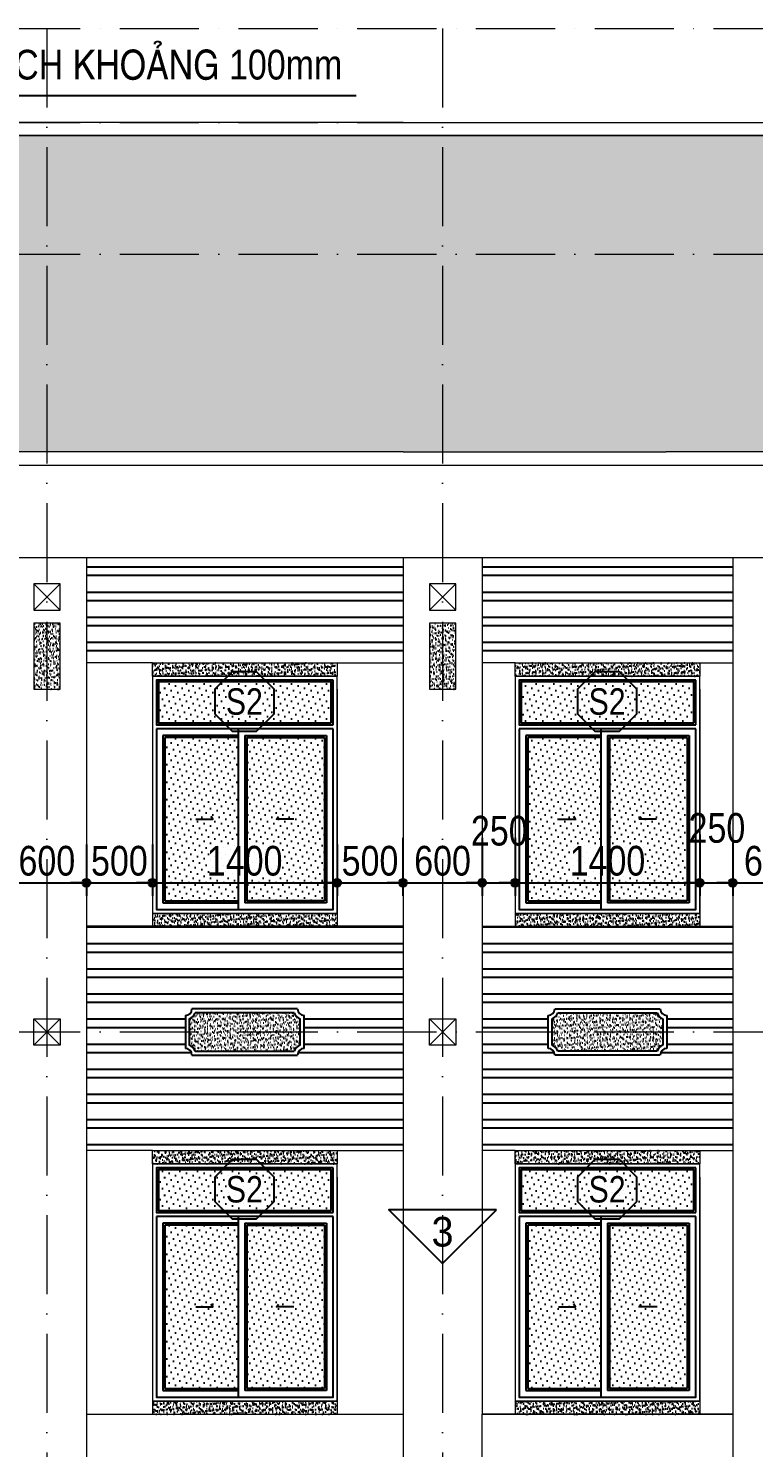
# Model space of a CAD drawing. Extents: x -1107188 to -523840, y 39692 to 514392.
# Drawn here: x -1090016 to -1084518, y 413449 to 424214 of the extents above; entities that cross this region are included whole.
import ezdxf
from ezdxf.enums import TextEntityAlignment as Align

# ---------------------------------------------------------------- set-up
doc = ezdxf.new("R2010")
doc.units = 0
doc.linetypes.add('ACAD_ISO10W100', pattern=[18, 12, -3, 0, -3])
doc.layers.get('DEFPOINTS').update_dxf_attribs({"linetype": 'CONTINUOUS'})
for name, color, linetype in [('DIM', 1, 'CONTINUOUS'), ('DOOR', 20, 'CONTINUOUS'), ('HACTH', 8, 'CONTINUOUS'), ('HATCH', 8, 'CONTINUOUS'), ('HATCHNGOI', 22, 'CONTINUOUS'), ('KINH 1', 142, 'CONTINUOUS'), ('netthay', 2, 'CONTINUOUS'), ('TAGS', 60, 'CONTINUOUS'), ('TEXT', 7, 'CONTINUOUS')]:
    doc.layers.add(name, color=color, linetype=linetype)
doc.layers.add('NET-THAY', color=2, linetype='CONTINUOUS', lineweight=13)
doc.layers.add('TRUC', color=24, linetype='CONTINUOUS', lineweight=0)
doc.styles.add('1', font='', dxfattribs={"height": 250})
doc.styles.add('AVO', font='')
doc.styles.add('HEL-CONDENSE', font='')
doc.styles.add('VNI-HELVE-CONDENSEN', font='')
doc.styles.get('1').set_extended_font_data('VNI-Helve-Condense')
doc.styles.get('AVO').set_extended_font_data('VNI-Avo')
doc.styles.get('HEL-CONDENSE').set_extended_font_data('VNI-Helve-Condense')
doc.styles.get('VNI-HELVE-CONDENSEN').set_extended_font_data('VNI-Helve-Condense')
doc.dimstyles.new('D100', dxfattribs={"dimtxt": 225, "dimasz": 1.2, "dimexe": 100, "dimexo": 0, "dimgap": 50, "dimtad": 1, "dimdec": 0, "dimzin": 13, "dimdsep": 46, "dimtxsty": 'HEL-CONDENSE', "dimblk": 'D50', "dimcen": 0, "dimclrd": 1, "dimclre": 1, "dimclrt": 7, "dimadec": 0, "dimazin": 0, "dimtfac": 1, "dimtdec": 0, "dimtmove": 0, "dimatfit": 3, "dimldrblk": 'D50', "dimfxl": 1, "dimtolj": 1, "dimtzin": 13, "dimarcsym": 0})
pattern_1 = [(180, (-1259883.07, -48754.8), (-1e-14, -190.5), []), (180, (-1259946.57, -48691.3), (-1e-14, -190.5), [])]
pattern_2 = [(37.5, (-2396478.653, 162683.128), (-1.2000235, 36.7059928), [0, -28.956, 0, -32.385, 0, -30.95625]), (7.5, (-2396478.653, 162683.13), (33.7142462, 53.7618825), [0, -15.621, 0, -26.0985, 0, -10.00125]), (327.5, (-2396502.085, 162683.128), (59.3244278, 0.10778885), [0, -9.525, 0, -34.29, 0, -44.7675]), (317.5, (-2396502.085, 162683.13), (57.266734, 16.7196992), [0, -4.7625, 0, -22.479, 0, -25.7175])]

# ---------------------------------------------------------------- blocks, each defined once
blk = doc.blocks.new('KH-CUADI')
at = {"layer": 'TAGS'}
blk.add_lwpolyline([(-124, 300), (-300, 124), (-300, -124), (-124, -300), (124, -300), (300, -124), (300, 124), (124, 300)], close=True, dxfattribs=at)
at = {"layer": 'TAGS', "style": 'VNI-HELVE-CONDENSEN'}
blk.add_attdef('D', text='', height=300, dxfattribs=at).set_placement((0, 0), align=Align.MIDDLE)
blk = doc.blocks.new('A$C5F62150E')
at = {"layer": 'KINH 1'}
h = blk.add_hatch(dxfattribs=at)
h.set_pattern_fill('DOTS', color=256, scale=750, angle=45, style=0)
h.set_pattern_definition([(45, (0, 0), (-16.5728, 49.71845), [0, -46.875])])
h.paths.add_polyline_path([(2529, 1072), (1219, 1072), (1219, 762), (2529, 762)])
h.paths.add_polyline_path([(1824, 652), (1269, 652), (1269, -588), (1824, -588)])
h.paths.add_polyline_path([(2479, 652), (1889, 652), (1889, -588), (2479, -588)])
at = {"layer": 'DOOR'}
for p, q in [((2544, 747), (2544, 1087)), ((2544, 717), (1204, 717)), ((1824, 667), (1254, 667)), ((1254, 667), (1254, -603)), ((1824, 717), (1824, -653)), ((1874, 667), (1874, -603)), ((1874, 667), (2494, 667)), ((2494, 667), (2494, -603)), ((1254, -603), (1824, -603)), ((2494, -603), (1874, -603))]:
    blk.add_line(p, q, dxfattribs=at)
at = {"layer": 'DOOR', "color": 8}
for p, q in [((1824, 652), (1269, 652)), ((1269, 652), (1269, -588)), ((1889, 652), (1889, -588)), ((1889, 652), (2479, 652)), ((2479, 652), (2479, -588)), ((1269, -588), (1824, -588)), ((2479, -588), (1889, -588))]:
    blk.add_line(p, q, dxfattribs=at)
at = {"layer": 'DOOR'}
for points in [[(2544, 1087), (1204, 1087), (1204, 747), (2544, 747)], [(1204, 717), (1204, -653), (2544, -653), (2544, 717)], [(1502, 32), (1632, 32), (1619, 53)], [(2246, 32), (2116, 32), (2129, 53)]]:
    blk.add_lwpolyline(points, dxfattribs=at)
at = {"layer": 'DOOR', "color": 8}
blk.add_lwpolyline([(2529, 762), (2529, 1072), (1219, 1072), (1219, 762), (2529, 762)], close=True, dxfattribs=at)
at = {"layer": 'NET-THAY'}
for p, q in [((1174, 1117), (2574, 1117)), ((2574, -683), (2574, 1117)), ((1174, -683), (2574, -683))]:
    blk.add_line(p, q, dxfattribs=at)
blk.add_lwpolyline([(1174, 1117), (1174, -683)], dxfattribs=at)
at = {"layer": 'TAGS', "linetype": 'Continuous'}
ref = blk.add_blockref('KH-CUADI', (1871, 924), dxfattribs=dict(at, xscale=0.75, yscale=0.75, zscale=0.75, rotation=180))
ref.add_attrib('D', 'S2', dxfattribs={"color": 7, "height": 200, "style": 'VNI-HELVE-CONDENSEN'}).set_placement((1871, 924), align=Align.MIDDLE)
blk = doc.blocks.new('D50')
at = {"layer": 'DIM'}
blk.add_hatch(color=256, dxfattribs=at).paths.add_polyline_path([(25, 0, 1), (-25, 0, 1)])
blk.add_line((25, 0), (100, 0), dxfattribs=at)
blk.add_circle((0, 0), 25, dxfattribs=at)
blk = doc.blocks.new('*D791')
at = {"layer": 'DEFPOINTS', "color": 0, "linetype": 'Continuous', "transparency": 16777216}
for p in [(-1090176, 418024), (-1089576, 418024), (-1089576, 417734)]:
    blk.add_point(p, dxfattribs=at)
at = {"layer": 'DIM', "color": 1, "linetype": 'Continuous', "lineweight": -2, "transparency": 16777216}
for p, q in [((-1090176, 418024), (-1090176, 417634)), ((-1089576, 418024), (-1089576, 417634)), ((-1090175, 417734), (-1089577, 417734))]:
    blk.add_line(p, q, dxfattribs=at)
at = {"layer": 'DIM', "color": 1, "linetype": 'Continuous', "lineweight": -2, "transparency": 16777216, "xscale": 1.199999999999999, "yscale": 1.199999999999999, "zscale": 1.199999999999999, "rotation": 180}
blk.add_blockref('D50', (-1090176, 417734), dxfattribs=at)
at = {"layer": 'DIM', "color": 1, "linetype": 'Continuous', "lineweight": -2, "transparency": 16777216, "xscale": 1.199999999999999, "yscale": 1.199999999999999, "zscale": 1.199999999999999}
blk.add_blockref('D50', (-1089576, 417734), dxfattribs=at)
at = {"layer": 'DIM', "color": 7, "linetype": 'Continuous', "transparency": 16777216, "insert": (-1089876, 417899), "char_height": 225, "attachment_point": 5, "style": 'HEL-CONDENSE'}
blk.add_mtext('\\A1;600', dxfattribs=at)
blk = doc.blocks.new('*D837')
at = {"layer": 'DEFPOINTS', "color": 0, "linetype": 'Continuous', "transparency": 16777216}
for p in [(-1089576, 418024), (-1089076, 418024), (-1089076, 417734)]:
    blk.add_point(p, dxfattribs=at)
at = {"layer": 'DIM', "color": 1, "linetype": 'Continuous', "lineweight": -2, "transparency": 16777216}
for p, q in [((-1089576, 418024), (-1089576, 417634)), ((-1089076, 418024), (-1089076, 417634)), ((-1089575, 417734), (-1089077, 417734))]:
    blk.add_line(p, q, dxfattribs=at)
at = {"layer": 'DIM', "color": 1, "linetype": 'Continuous', "lineweight": -2, "transparency": 16777216, "xscale": 1.199999999999999, "yscale": 1.199999999999999, "zscale": 1.199999999999999, "rotation": 180}
blk.add_blockref('D50', (-1089576, 417734), dxfattribs=at)
at = {"layer": 'DIM', "color": 1, "linetype": 'Continuous', "lineweight": -2, "transparency": 16777216, "xscale": 1.199999999999999, "yscale": 1.199999999999999, "zscale": 1.199999999999999}
blk.add_blockref('D50', (-1089076, 417734), dxfattribs=at)
at = {"layer": 'DIM', "color": 7, "linetype": 'Continuous', "transparency": 16777216, "insert": (-1089326, 417899), "char_height": 225, "attachment_point": 5, "style": 'HEL-CONDENSE'}
blk.add_mtext('\\A1;500', dxfattribs=at)
blk = doc.blocks.new('*D838')
at = {"layer": 'DEFPOINTS', "color": 0, "linetype": 'Continuous', "transparency": 16777216}
for p in [(-1089076, 418024), (-1087676, 418024), (-1087676, 417734)]:
    blk.add_point(p, dxfattribs=at)
at = {"layer": 'DIM', "color": 1, "linetype": 'Continuous', "lineweight": -2, "transparency": 16777216}
for p, q in [((-1089076, 418024), (-1089076, 417634)), ((-1087676, 418024), (-1087676, 417634)), ((-1089075, 417734), (-1087677, 417734))]:
    blk.add_line(p, q, dxfattribs=at)
at = {"layer": 'DIM', "color": 1, "linetype": 'Continuous', "lineweight": -2, "transparency": 16777216, "xscale": 1.199999999999999, "yscale": 1.199999999999999, "zscale": 1.199999999999999, "rotation": 180}
blk.add_blockref('D50', (-1089076, 417734), dxfattribs=at)
at = {"layer": 'DIM', "color": 1, "linetype": 'Continuous', "lineweight": -2, "transparency": 16777216, "xscale": 1.199999999999999, "yscale": 1.199999999999999, "zscale": 1.199999999999999}
blk.add_blockref('D50', (-1087676, 417734), dxfattribs=at)
at = {"layer": 'DIM', "color": 7, "linetype": 'Continuous', "transparency": 16777216, "insert": (-1088376, 417899), "char_height": 225, "attachment_point": 5, "style": 'HEL-CONDENSE'}
blk.add_mtext('\\A1;1400', dxfattribs=at)
blk = doc.blocks.new('*D839')
at = {"layer": 'DEFPOINTS', "color": 0, "linetype": 'Continuous', "transparency": 16777216}
for p in [(-1087676, 418024), (-1087176, 418074), (-1087176, 417734)]:
    blk.add_point(p, dxfattribs=at)
at = {"layer": 'DIM', "color": 1, "linetype": 'Continuous', "lineweight": -2, "transparency": 16777216}
for p, q in [((-1087676, 418024), (-1087676, 417634)), ((-1087176, 418074), (-1087176, 417634)), ((-1087675, 417734), (-1087177, 417734))]:
    blk.add_line(p, q, dxfattribs=at)
at = {"layer": 'DIM', "color": 1, "linetype": 'Continuous', "lineweight": -2, "transparency": 16777216, "xscale": 1.199999999999999, "yscale": 1.199999999999999, "zscale": 1.199999999999999, "rotation": 180}
blk.add_blockref('D50', (-1087676, 417734), dxfattribs=at)
at = {"layer": 'DIM', "color": 1, "linetype": 'Continuous', "lineweight": -2, "transparency": 16777216, "xscale": 1.199999999999999, "yscale": 1.199999999999999, "zscale": 1.199999999999999}
blk.add_blockref('D50', (-1087176, 417734), dxfattribs=at)
at = {"layer": 'DIM', "color": 7, "linetype": 'Continuous', "transparency": 16777216, "insert": (-1087426, 417899), "char_height": 225, "attachment_point": 5, "style": 'HEL-CONDENSE'}
blk.add_mtext('\\A1;500', dxfattribs=at)
blk = doc.blocks.new('*D840')
at = {"layer": 'DEFPOINTS', "color": 0, "linetype": 'Continuous', "transparency": 16777216}
for p in [(-1087176, 418074), (-1086576, 418074), (-1086576, 417734)]:
    blk.add_point(p, dxfattribs=at)
at = {"layer": 'DIM', "color": 1, "linetype": 'Continuous', "lineweight": -2, "transparency": 16777216}
for p, q in [((-1087176, 418074), (-1087176, 417634)), ((-1086576, 418074), (-1086576, 417634)), ((-1087175, 417734), (-1086577, 417734))]:
    blk.add_line(p, q, dxfattribs=at)
at = {"layer": 'DIM', "color": 1, "linetype": 'Continuous', "lineweight": -2, "transparency": 16777216, "xscale": 1.199999999999999, "yscale": 1.199999999999999, "zscale": 1.199999999999999, "rotation": 180}
blk.add_blockref('D50', (-1087176, 417734), dxfattribs=at)
at = {"layer": 'DIM', "color": 1, "linetype": 'Continuous', "lineweight": -2, "transparency": 16777216, "xscale": 1.199999999999999, "yscale": 1.199999999999999, "zscale": 1.199999999999999}
blk.add_blockref('D50', (-1086576, 417734), dxfattribs=at)
at = {"layer": 'DIM', "color": 7, "linetype": 'Continuous', "transparency": 16777216, "insert": (-1086876, 417899), "char_height": 225, "attachment_point": 5, "style": 'HEL-CONDENSE'}
blk.add_mtext('\\A1;600', dxfattribs=at)
blk = doc.blocks.new('*D841')
at = {"layer": 'DEFPOINTS', "color": 0, "linetype": 'Continuous', "transparency": 16777216}
for p in [(-1086576, 418074), (-1086326, 418074), (-1086326, 417734)]:
    blk.add_point(p, dxfattribs=at)
at = {"layer": 'DIM', "color": 1, "linetype": 'Continuous', "lineweight": -2, "transparency": 16777216}
for p, q in [((-1086576, 418074), (-1086576, 417634)), ((-1086326, 418074), (-1086326, 417634)), ((-1086575, 417734), (-1086327, 417734))]:
    blk.add_line(p, q, dxfattribs=at)
at = {"layer": 'DIM', "color": 1, "linetype": 'Continuous', "lineweight": -2, "transparency": 16777216, "xscale": 1.199999999999999, "yscale": 1.199999999999999, "zscale": 1.199999999999999, "rotation": 180}
blk.add_blockref('D50', (-1086576, 417734), dxfattribs=at)
at = {"layer": 'DIM', "color": 1, "linetype": 'Continuous', "lineweight": -2, "transparency": 16777216, "xscale": 1.199999999999999, "yscale": 1.199999999999999, "zscale": 1.199999999999999}
blk.add_blockref('D50', (-1086326, 417734), dxfattribs=at)
at = {"layer": 'DIM', "color": 7, "linetype": 'Continuous', "transparency": 16777216, "insert": (-1086446, 418127), "char_height": 225, "attachment_point": 5, "style": 'HEL-CONDENSE'}
blk.add_mtext('\\A1;250', dxfattribs=at)
blk = doc.blocks.new('*D842')
at = {"layer": 'DEFPOINTS', "color": 0, "linetype": 'Continuous', "transparency": 16777216}
for p in [(-1086326, 418074), (-1084926, 418099), (-1084926, 417734)]:
    blk.add_point(p, dxfattribs=at)
at = {"layer": 'DIM', "color": 1, "linetype": 'Continuous', "lineweight": -2, "transparency": 16777216}
for p, q in [((-1086326, 418074), (-1086326, 417634)), ((-1084926, 418099), (-1084926, 417634)), ((-1086325, 417734), (-1084927, 417734))]:
    blk.add_line(p, q, dxfattribs=at)
at = {"layer": 'DIM', "color": 1, "linetype": 'Continuous', "lineweight": -2, "transparency": 16777216, "xscale": 1.199999999999999, "yscale": 1.199999999999999, "zscale": 1.199999999999999, "rotation": 180}
blk.add_blockref('D50', (-1086326, 417734), dxfattribs=at)
at = {"layer": 'DIM', "color": 1, "linetype": 'Continuous', "lineweight": -2, "transparency": 16777216, "xscale": 1.199999999999999, "yscale": 1.199999999999999, "zscale": 1.199999999999999}
blk.add_blockref('D50', (-1084926, 417734), dxfattribs=at)
at = {"layer": 'DIM', "color": 7, "linetype": 'Continuous', "transparency": 16777216, "insert": (-1085626, 417899), "char_height": 225, "attachment_point": 5, "style": 'HEL-CONDENSE'}
blk.add_mtext('\\A1;1400', dxfattribs=at)
blk = doc.blocks.new('*D843')
at = {"layer": 'DEFPOINTS', "color": 0, "linetype": 'Continuous', "transparency": 16777216}
for p in [(-1084926, 418099), (-1084676, 418038), (-1084676, 417734)]:
    blk.add_point(p, dxfattribs=at)
at = {"layer": 'DIM', "color": 1, "linetype": 'Continuous', "lineweight": -2, "transparency": 16777216}
for p, q in [((-1084926, 418099), (-1084926, 417634)), ((-1084676, 418038), (-1084676, 417634)), ((-1084925, 417734), (-1084677, 417734))]:
    blk.add_line(p, q, dxfattribs=at)
at = {"layer": 'DIM', "color": 1, "linetype": 'Continuous', "lineweight": -2, "transparency": 16777216, "xscale": 1.199999999999999, "yscale": 1.199999999999999, "zscale": 1.199999999999999, "rotation": 180}
blk.add_blockref('D50', (-1084926, 417734), dxfattribs=at)
at = {"layer": 'DIM', "color": 1, "linetype": 'Continuous', "lineweight": -2, "transparency": 16777216, "xscale": 1.199999999999999, "yscale": 1.199999999999999, "zscale": 1.199999999999999}
blk.add_blockref('D50', (-1084676, 417734), dxfattribs=at)
at = {"layer": 'DIM', "color": 7, "linetype": 'Continuous', "transparency": 16777216, "insert": (-1084796, 418148), "char_height": 225, "attachment_point": 5, "style": 'HEL-CONDENSE'}
blk.add_mtext('\\A1;250', dxfattribs=at)
blk = doc.blocks.new('*D844')
at = {"layer": 'DEFPOINTS', "color": 0, "linetype": 'Continuous', "transparency": 16777216}
for p in [(-1084676, 418038), (-1084076, 418013), (-1084076, 417734)]:
    blk.add_point(p, dxfattribs=at)
at = {"layer": 'DIM', "color": 1, "linetype": 'Continuous', "lineweight": -2, "transparency": 16777216}
for p, q in [((-1084676, 418038), (-1084676, 417634)), ((-1084076, 418013), (-1084076, 417634)), ((-1084675, 417734), (-1084077, 417734))]:
    blk.add_line(p, q, dxfattribs=at)
at = {"layer": 'DIM', "color": 1, "linetype": 'Continuous', "lineweight": -2, "transparency": 16777216, "xscale": 1.199999999999999, "yscale": 1.199999999999999, "zscale": 1.199999999999999, "rotation": 180}
blk.add_blockref('D50', (-1084676, 417734), dxfattribs=at)
at = {"layer": 'DIM', "color": 1, "linetype": 'Continuous', "lineweight": -2, "transparency": 16777216, "xscale": 1.199999999999999, "yscale": 1.199999999999999, "zscale": 1.199999999999999}
blk.add_blockref('D50', (-1084076, 417734), dxfattribs=at)
at = {"layer": 'DIM', "color": 7, "linetype": 'Continuous', "transparency": 16777216, "insert": (-1084376, 417899), "char_height": 225, "attachment_point": 5, "style": 'HEL-CONDENSE'}
blk.add_mtext('\\A1;600', dxfattribs=at)
blk = doc.blocks.new('TUONG-NAM')
at = {"layer": 'TAGS'}
blk.add_lwpolyline([(-453, -453), (453, -453), (0, 0)], close=True, dxfattribs=at)
at = {"layer": 'TAGS', "linetype": 'Continuous', "style": 'AVO'}
blk.add_attdef('KH-TUONG', text='', height=250, dxfattribs=at).set_placement((0, -269), align=Align.MIDDLE_CENTER)
blk = doc.blocks.new('*D886')
at = {"layer": 'DEFPOINTS', "color": 0, "linetype": 'Continuous', "transparency": 16777216}
for p in [(-1093727, 423402), (-1097135, 421232), (-1099826, 421002), (-1098648, 421002), (-1087176, 421002)]:
    blk.add_point(p, dxfattribs=at)
at = {"layer": 'DIM', "color": 1, "linetype": 'Continuous', "lineweight": -2, "transparency": 16777216}
blk.add_arc((-1098648, 421002), 1530, 0.0449, 25.9551, dxfattribs=at)
at = {"layer": 'DIM', "color": 1, "linetype": 'Continuous', "lineweight": -2, "transparency": 16777216, "xscale": 1.199999999999999, "yscale": 1.199999999999999, "zscale": 1.199999999999999}
for p, rotation in [((-1097273, 421672), 115.9775297945423), ((-1097118, 421002), 270.0224702054559)]:
    blk.add_blockref('D50', p, dxfattribs=dict(at, rotation=rotation))
at = {"layer": 'DIM', "color": 7, "linetype": 'Continuous', "transparency": 16777216, "insert": (-1096996, 421383), "char_height": 225, "attachment_point": 5, "rotation": 283, "style": 'HEL-CONDENSE'}
blk.add_mtext('\\A1;26°', dxfattribs=at)

msp = doc.modelspace()

# ---------------------------------------------------------------- hatches: boundary and pattern name
at = {"layer": 'HACTH'}
h = msp.add_hatch(dxfattribs=at)
h.set_pattern_fill('ANSI32', color=256, scale=20, angle=135, style=0)
h.set_pattern_definition(pattern_1)
h.paths.add_polyline_path([(-1086575.774, 419401.638), (-1084675.774, 419401.638), (-1084675.774, 420201.638), (-1086575.774, 420201.638)])
h.paths.add_polyline_path([(-1089575.774, 419401.638), (-1087175.774, 419401.638), (-1087175.774, 420201.638), (-1089575.774, 420201.638)])
h = msp.add_hatch(dxfattribs=at)
h.set_pattern_fill('ANSI32', color=256, scale=20, angle=135, style=0)
h.set_pattern_definition(pattern_1)
h.paths.add_polyline_path([(-1096125.774, 417401.638), (-1098475.774, 417401.638), (-1098475.774, 416601.638), (-1097725.774, 416601.638), (-1097725.774, 416726.638, 0.414213562), (-1097675.774, 416776.638), (-1096875.774, 416776.638, 0.414213562), (-1096825.774, 416726.638), (-1096825.774, 416601.638), (-1096125.774, 416601.638)])
h.paths.add_polyline_path([(-1093175.774, 417389.757), (-1095525.774, 417389.757), (-1095525.774, 416601.638), (-1094825.774, 416601.638), (-1094825.774, 416726.638, 0.414213562), (-1094775.774, 416776.638), (-1093975.774, 416776.638, 0.414213562), (-1093925.774, 416726.638), (-1093925.774, 416601.638), (-1093175.774, 416601.638)])
h.paths.add_polyline_path([(-1090175.774, 417389.757), (-1092575.774, 417389.757), (-1092575.774, 416601.638), (-1091825.774, 416601.638), (-1091825.774, 416726.638, 0.414213562), (-1091775.774, 416776.638), (-1090975.774, 416776.638, 0.414213562), (-1090925.774, 416726.638), (-1090925.774, 416601.638), (-1090175.774, 416601.638)])
h.paths.add_polyline_path([(-1087175.774, 417401.638), (-1089575.774, 417401.638), (-1089575.774, 416601.638), (-1088825.774, 416601.638), (-1088825.774, 416726.638, 0.414213562), (-1088775.774, 416776.638), (-1087975.774, 416776.638, 0.414213562), (-1087925.774, 416726.638), (-1087925.774, 416601.638), (-1087175.774, 416601.638), (-1087175.774, 417001.638)])
h.paths.add_polyline_path([(-1084675.774, 417401.638), (-1086575.774, 417401.638), (-1086575.774, 417001.638), (-1086575.774, 416601.638), (-1086075.774, 416601.638), (-1086075.774, 416726.638, 0.414213562), (-1086025.774, 416776.638), (-1085225.774, 416776.638, 0.414213562), (-1085175.774, 416726.638), (-1085175.774, 416601.638), (-1084675.774, 416601.638), (-1084675.774, 417001.638)])
h.paths.add_polyline_path([(-1078175.774, 417401.638), (-1080075.774, 417401.638), (-1080075.774, 416601.638), (-1079575.774, 416601.638), (-1079575.774, 416726.638, 0.414213562), (-1079525.774, 416776.638), (-1078725.774, 416776.638, 0.414213562), (-1078675.774, 416726.638), (-1078675.774, 416601.638), (-1078175.774, 416601.638)])
h.paths.add_polyline_path([(-1075175.774, 417401.638), (-1077575.774, 417401.638), (-1077575.774, 416601.638), (-1076825.774, 416601.638), (-1076825.774, 416726.638, 0.414213562), (-1076775.774, 416776.638), (-1075975.774, 416776.638, 0.414213562), (-1075925.774, 416726.638), (-1075925.774, 416601.638), (-1075175.774, 416601.638)])
h.paths.add_polyline_path([(-1072175.774, 417389.757), (-1074575.774, 417389.757), (-1074575.774, 416601.638), (-1073825.774, 416601.638), (-1073825.774, 416726.638, 0.414213562), (-1073775.774, 416776.638), (-1072975.774, 416776.638, 0.414213562), (-1072925.774, 416726.638), (-1072925.774, 416601.638), (-1072175.774, 416601.638)])
edge = h.paths.add_edge_path()
edge.add_line((-1074575.774, 415701.638), (-1072175.774, 415701.638))
edge.add_line((-1072175.774, 415701.638), (-1072175.774, 416601.638))
edge.add_line((-1072175.774, 416601.638), (-1072925.774, 416601.638))
edge.add_line((-1072925.774, 416601.638), (-1072925.774, 416476.638))
edge.add_arc((-1072925.774, 416426.638), 50, 90, 180)
edge.add_line((-1072975.774, 416426.638), (-1073775.774, 416426.638))
edge.add_arc((-1073825.774, 416426.638), 50, 0, 90)
edge.add_line((-1073825.774, 416476.638), (-1073825.774, 416601.638))
edge.add_line((-1073825.774, 416601.638), (-1074575.774, 416601.638))
edge.add_line((-1074575.774, 416601.638), (-1074575.774, 415701.638))
edge = h.paths.add_edge_path()
edge.add_line((-1077575.774, 415701.638), (-1075175.774, 415701.638))
edge.add_line((-1075175.774, 415701.638), (-1075175.774, 416601.638))
edge.add_line((-1075175.774, 416601.638), (-1075925.774, 416601.638))
edge.add_line((-1075925.774, 416601.638), (-1075925.774, 416476.638))
edge.add_arc((-1075925.774, 416426.638), 50, 90, 180)
edge.add_line((-1075975.774, 416426.638), (-1076775.774, 416426.638))
edge.add_arc((-1076825.774, 416426.638), 50, 0, 90)
edge.add_line((-1076825.774, 416476.638), (-1076825.774, 416601.638))
edge.add_line((-1076825.774, 416601.638), (-1077575.774, 416601.638))
edge.add_line((-1077575.774, 416601.638), (-1077575.774, 415701.638))
edge = h.paths.add_edge_path()
edge.add_line((-1080075.774, 415701.638), (-1078175.774, 415701.638))
edge.add_line((-1078175.774, 415701.638), (-1078175.774, 416601.638))
edge.add_line((-1078175.774, 416601.638), (-1078675.774, 416601.638))
edge.add_line((-1078675.774, 416601.638), (-1078675.774, 416476.638))
edge.add_arc((-1078675.774, 416426.638), 50, 90, 180)
edge.add_line((-1078725.774, 416426.638), (-1079525.774, 416426.638))
edge.add_arc((-1079575.774, 416426.638), 50, 0, 90)
edge.add_line((-1079575.774, 416476.638), (-1079575.774, 416601.638))
edge.add_line((-1079575.774, 416601.638), (-1080075.774, 416601.638))
edge.add_line((-1080075.774, 416601.638), (-1080075.774, 415701.638))
edge = h.paths.add_edge_path()
edge.add_line((-1086575.774, 415701.638), (-1084675.774, 415701.638))
edge.add_line((-1084675.774, 415701.638), (-1084675.774, 416601.638))
edge.add_line((-1084675.774, 416601.638), (-1085175.774, 416601.638))
edge.add_line((-1085175.774, 416601.638), (-1085175.774, 416476.638))
edge.add_arc((-1085175.774, 416426.638), 50, 90, 180)
edge.add_line((-1085225.774, 416426.638), (-1086025.774, 416426.638))
edge.add_arc((-1086075.774, 416426.638), 50, 0, 90)
edge.add_line((-1086075.774, 416476.638), (-1086075.774, 416601.638))
edge.add_line((-1086075.774, 416601.638), (-1086575.774, 416601.638))
edge.add_line((-1086575.774, 416601.638), (-1086575.774, 415701.638))
edge = h.paths.add_edge_path()
edge.add_line((-1089575.774, 415701.638), (-1087175.774, 415701.638))
edge.add_line((-1087175.774, 415701.638), (-1087175.774, 416601.638))
edge.add_line((-1087175.774, 416601.638), (-1087925.774, 416601.638))
edge.add_line((-1087925.774, 416601.638), (-1087925.774, 416476.638))
edge.add_arc((-1087925.774, 416426.638), 50, 90, 180)
edge.add_line((-1087975.774, 416426.638), (-1088775.774, 416426.638))
edge.add_arc((-1088825.774, 416426.638), 50, 0, 90)
edge.add_line((-1088825.774, 416476.638), (-1088825.774, 416601.638))
edge.add_line((-1088825.774, 416601.638), (-1089575.774, 416601.638))
edge.add_line((-1089575.774, 416601.638), (-1089575.774, 415701.638))
edge = h.paths.add_edge_path()
edge.add_line((-1092575.774, 415701.638), (-1090175.774, 415701.638))
edge.add_line((-1090175.774, 415701.638), (-1090175.774, 416601.638))
edge.add_line((-1090175.774, 416601.638), (-1090925.774, 416601.638))
edge.add_line((-1090925.774, 416601.638), (-1090925.774, 416476.638))
edge.add_arc((-1090925.774, 416426.638), 50, 90, 180)
edge.add_line((-1090975.774, 416426.638), (-1091775.774, 416426.638))
edge.add_arc((-1091825.774, 416426.638), 50, 0, 90)
edge.add_line((-1091825.774, 416476.638), (-1091825.774, 416601.638))
edge.add_line((-1091825.774, 416601.638), (-1092575.774, 416601.638))
edge.add_line((-1092575.774, 416601.638), (-1092575.774, 415701.638))
edge = h.paths.add_edge_path()
edge.add_line((-1095525.774, 415701.638), (-1093175.774, 415701.638))
edge.add_line((-1093175.774, 415701.638), (-1093175.774, 416601.638))
edge.add_line((-1093175.774, 416601.638), (-1093925.774, 416601.638))
edge.add_line((-1093925.774, 416601.638), (-1093925.774, 416476.638))
edge.add_arc((-1093925.774, 416426.638), 50, 90, 180)
edge.add_line((-1093975.774, 416426.638), (-1094775.774, 416426.638))
edge.add_arc((-1094825.774, 416426.638), 50, 0, 90)
edge.add_line((-1094825.774, 416476.638), (-1094825.774, 416601.638))
edge.add_line((-1094825.774, 416601.638), (-1095525.774, 416601.638))
edge.add_line((-1095525.774, 416601.638), (-1095525.774, 415701.638))
edge = h.paths.add_edge_path()
edge.add_line((-1098475.774, 415701.638), (-1096125.774, 415701.638))
edge.add_line((-1096125.774, 415701.638), (-1096125.774, 416601.638))
edge.add_line((-1096125.774, 416601.638), (-1096825.774, 416601.638))
edge.add_line((-1096825.774, 416601.638), (-1096825.774, 416476.638))
edge.add_arc((-1096825.774, 416426.638), 50, 90, 180)
edge.add_line((-1096875.774, 416426.638), (-1097675.774, 416426.638))
edge.add_arc((-1097725.774, 416426.638), 50, 0, 90)
edge.add_line((-1097725.774, 416476.638), (-1097725.774, 416601.638))
edge.add_line((-1097725.774, 416601.638), (-1098475.774, 416601.638))
edge.add_line((-1098475.774, 416601.638), (-1098475.774, 415701.638))
at = {"layer": 'HATCH'}
h = msp.add_hatch(dxfattribs=at)
h.set_pattern_fill('AR-SAND', color=256, scale=0.75, style=0)
h.set_pattern_definition(pattern_2)
h.paths.add_polyline_path([(-1089975.774, 419201.638), (-1089775.774, 419201.638), (-1089775.774, 419701.638), (-1089975.774, 419701.638)])
h = msp.add_hatch(dxfattribs=at)
h.set_pattern_fill('AR-SAND', color=256, scale=0.75, style=0)
h.set_pattern_definition(pattern_2)
h.paths.add_polyline_path([(-1086975.774, 419201.638), (-1086775.774, 419201.638), (-1086775.774, 419701.638), (-1086975.774, 419701.638)])
h = msp.add_hatch(dxfattribs=at)
h.set_pattern_fill('AR-SAND', color=256, scale=0.75, style=0)
h.set_pattern_definition(pattern_2)
h.paths.add_polyline_path([(-1089075.774, 419401.638), (-1087675.774, 419401.638), (-1087675.774, 419301.638), (-1089075.774, 419301.638)])
h = msp.add_hatch(dxfattribs=at)
h.set_pattern_fill('AR-SAND', color=256, scale=0.75, style=0)
h.set_pattern_definition(pattern_2)
h.paths.add_polyline_path([(-1086325.774, 419401.638), (-1084925.774, 419401.638), (-1084925.774, 419301.638), (-1086325.774, 419301.638)])
h = msp.add_hatch(dxfattribs=at)
h.set_pattern_fill('AR-SAND', color=256, scale=0.75, style=0)
h.set_pattern_definition(pattern_2)
h.paths.add_polyline_path([(-1087675.774, 417501.638), (-1089075.774, 417501.638), (-1089075.774, 417401.638), (-1087675.774, 417401.638)])
h = msp.add_hatch(dxfattribs=at)
h.set_pattern_fill('AR-SAND', color=256, scale=0.75, style=0)
h.set_pattern_definition(pattern_2)
h.paths.add_polyline_path([(-1084925.774, 417501.638), (-1086325.774, 417501.638), (-1086325.774, 417401.638), (-1084925.774, 417401.638)])
h = msp.add_hatch(dxfattribs=at)
h.set_pattern_fill('AR-SAND', color=256, scale=0.75, style=0)
h.set_pattern_definition(pattern_2)
h.paths.add_polyline_path([(-1088751.612, 416746.638, -0.203231357), (-1088795.774, 416702.476), (-1088795.774, 416500.8, -0.203231357), (-1088751.612, 416456.638), (-1087999.936, 416456.638, -0.203231357), (-1087955.774, 416500.8), (-1087955.774, 416702.476, -0.203231357), (-1087999.936, 416746.638)])
h = msp.add_hatch(dxfattribs=at)
h.set_pattern_fill('AR-SAND', color=256, scale=0.75, style=0)
h.set_pattern_definition(pattern_2)
h.paths.add_polyline_path([(-1086001.612, 416746.638, -0.203231357), (-1086045.774, 416702.476), (-1086045.774, 416500.8, -0.203231357), (-1086001.612, 416456.638), (-1085249.936, 416456.638, -0.203231357), (-1085205.774, 416500.8), (-1085205.774, 416702.476, -0.203231357), (-1085249.936, 416746.638)])
h = msp.add_hatch(dxfattribs=at)
h.set_pattern_fill('AR-SAND', color=256, scale=0.75, style=0)
h.set_pattern_definition(pattern_2)
h.paths.add_polyline_path([(-1089075.774, 415701.638), (-1087675.774, 415701.638), (-1087675.774, 415601.638), (-1089075.774, 415601.638)])
h = msp.add_hatch(dxfattribs=at)
h.set_pattern_fill('AR-SAND', color=256, scale=0.75, style=0)
h.set_pattern_definition(pattern_2)
h.paths.add_polyline_path([(-1086325.774, 415701.638), (-1084925.774, 415701.638), (-1084925.774, 415601.638), (-1086325.774, 415601.638)])
h = msp.add_hatch(dxfattribs=at)
h.set_pattern_fill('AR-SAND', color=256, scale=0.75, style=0)
h.set_pattern_definition(pattern_2)
h.paths.add_polyline_path([(-1087675.774, 413801.638), (-1089075.774, 413801.638), (-1089075.774, 413701.638), (-1087675.774, 413701.638)])
h = msp.add_hatch(dxfattribs=at)
h.set_pattern_fill('AR-SAND', color=256, scale=0.75, style=0)
h.set_pattern_definition(pattern_2)
h.paths.add_polyline_path([(-1084925.774, 413801.638), (-1086325.774, 413801.638), (-1086325.774, 413701.638), (-1084925.774, 413701.638)])
at = {"layer": 'HATCHNGOI'}
h = msp.add_hatch(dxfattribs=at)
h.set_pattern_fill('AR-RSHKE', color=14, scale=15, angle=180, style=0)
h.set_pattern_definition([(180, (-2142157.97, 731043.15), (-382.5, -180), [90, -75, 105, -45, 135, -60]), (180, (-2142247.97, 731035.65), (-382.5, -180), [75, -285, 60, -90]), (180, (-2142427.97, 731054.4), (-382.5, -180), [45, -465]), (270, (-2142157.97, 731043.15), (127.5, -180), [172.5, -547.5]), (270, (-2142247.97, 731043.15), (127.5, -180), [168.75, -551.25]), (270, (-2142322.97, 731043.15), (127.5, -180), [157.5, -562.5]), (270, (-2142427.97, 731054.4), (127.5, -180), [172.5, -547.5]), (270, (-2142472.97, 731054.4), (127.5, -180), [172.5, -547.5]), (270, (-2142607.97, 731043.15), (127.5, -180), [165, -555])])
h.paths.add_polyline_path([(-1066103.891, 421001.638), (-1071024.62, 423401.638), (-1093726.927, 423401.638), (-1098647.657, 421001.638)])

# ---------------------------------------------------------------- linework, layer by layer
at = {"layer": 'HACTH'}
for points in [[(-1087175.774, 417401.638), (-1089575.774, 417401.638)], [(-1087275.774, 417401.638), (-1089475.774, 417401.638)]]:
    msp.add_lwpolyline(points, dxfattribs=at)
at = {"layer": 'NET-THAY'}
for p, q in [((-1087175.774, 421001.638), (-1099825.774, 421001.638)), ((-1087175.774, 421001.638), (-1085181.057, 421001.638)), ((-1077575.774, 421001.638), (-1085181.057, 421001.638)), ((-1099775.774, 420201.638), (-1087175.774, 420201.638)), ((-1087175.774, 420201.638), (-1079570.49, 420201.638)), ((-1089075.774, 419401.638), (-1089575.774, 419401.638)), ((-1087675.774, 419401.638), (-1087175.774, 419401.638)), ((-1086325.774, 419401.638), (-1086575.774, 419401.638)), ((-1084925.774, 419401.638), (-1084675.774, 419401.638)), ((-1087175.774, 417401.638), (-1089575.774, 417401.638)), ((-1084675.774, 417401.638), (-1086575.774, 417401.638)), ((-1087175.774, 417001.638), (-1087175.774, 416601.638)), ((-1089075.774, 415701.638), (-1089575.774, 415701.638)), ((-1087675.774, 415701.638), (-1087175.774, 415701.638)), ((-1086325.774, 415701.638), (-1086575.774, 415701.638)), ((-1084925.774, 415701.638), (-1084675.774, 415701.638)), ((-1086575.774, 412651.638), (-1086575.774, 413701.638))]:
    msp.add_line(p, q, dxfattribs=at)
for points in [[(-1098653.039, 421001.638), (-1093876.454, 423401.638), (-1071024.62, 423401.638), (-1066103.891, 421001.638)], [(-1066103.891, 421001.638), (-1071024.62, 423401.638), (-1093726.927, 423401.638), (-1098647.657, 421001.638)], [(-1087175.774, 423501.638), (-1093750.014, 423501.638)], [(-1087175.774, 423501.638), (-1071001.533, 423501.638), (-1065875.774, 421001.638)], [(-1099775.774, 420901.638), (-1064975.774, 420901.638)], [(-1089575.774, 420201.638), (-1089575.774, 410901.638)], [(-1087175.774, 420201.638), (-1087175.774, 410901.638)], [(-1086575.774, 420201.638), (-1086575.774, 417001.638)], [(-1084675.774, 420201.638), (-1084675.774, 417001.638)], [(-1089775.774, 420001.638), (-1089975.774, 420001.638), (-1089975.774, 419801.638), (-1089775.774, 419801.638), (-1089775.774, 420001.638)], [(-1089975.774, 420001.638), (-1089775.774, 419801.638)], [(-1089775.774, 420001.638), (-1089975.774, 419801.638)], [(-1086775.774, 420001.638), (-1086975.774, 420001.638), (-1086975.774, 419801.638), (-1086775.774, 419801.638), (-1086775.774, 420001.638)], [(-1086975.774, 420001.638), (-1086775.774, 419801.638)], [(-1086775.774, 420001.638), (-1086975.774, 419801.638)], [(-1089775.774, 419701.638), (-1089975.774, 419701.638), (-1089975.774, 419201.638), (-1089775.774, 419201.638), (-1089775.774, 419701.638)], [(-1086775.774, 419701.638), (-1086975.774, 419701.638), (-1086975.774, 419201.638), (-1086775.774, 419201.638), (-1086775.774, 419701.638)], [(-1089075.774, 419201.638), (-1089075.774, 417401.638)], [(-1087675.774, 419201.638), (-1087675.774, 417401.638)], [(-1086325.774, 419201.638), (-1086325.774, 417401.638)], [(-1084925.774, 419201.638), (-1084925.774, 417401.638)], [(-1087675.774, 417501.638), (-1089075.774, 417501.638)], [(-1084925.774, 417501.638), (-1086325.774, 417501.638)], [(-1087675.774, 417401.638), (-1089075.774, 417401.638)], [(-1086575.774, 417001.638), (-1086575.774, 413701.638)], [(-1084675.774, 417001.638), (-1084675.774, 412651.638)], [(-1089975.774, 416701.638), (-1089775.774, 416701.638), (-1089775.774, 416501.638), (-1089975.774, 416501.638), (-1089975.774, 416701.638)], [(-1089775.774, 416701.638), (-1089975.774, 416501.638)], [(-1089975.774, 416701.638), (-1089775.774, 416501.638)], [(-1086975.774, 416701.638), (-1086775.774, 416701.638), (-1086775.774, 416501.638), (-1086975.774, 416501.638), (-1086975.774, 416701.638)], [(-1086775.774, 416701.638), (-1086975.774, 416501.638)], [(-1086975.774, 416701.638), (-1086775.774, 416501.638)], [(-1087675.774, 415601.638), (-1089075.774, 415601.638)], [(-1084925.774, 415601.638), (-1086325.774, 415601.638)], [(-1089075.774, 415501.638), (-1089075.774, 413701.638)], [(-1087675.774, 415501.638), (-1087675.774, 413701.638)], [(-1086325.774, 415501.638), (-1086325.774, 413701.638)], [(-1084925.774, 415501.638), (-1084925.774, 413701.638)], [(-1087675.774, 413801.638), (-1089075.774, 413801.638)], [(-1084925.774, 413801.638), (-1086325.774, 413801.638)], [(-1089575.774, 413701.638), (-1087175.774, 413701.638)], [(-1086575.774, 413701.638), (-1084675.774, 413701.638)], [(-1084675.774, 413701.638), (-1086575.774, 413701.638)], [(-1086575.774, 413701.638), (-1084675.774, 413701.638)], [(-1086575.774, 413701.638), (-1084675.774, 413701.638)], [(-1084675.774, 413701.638), (-1086225.774, 413701.638)]]:
    msp.add_lwpolyline(points, dxfattribs=at)
for points in [[(-1089075.774, 419401.638), (-1087675.774, 419401.638), (-1087675.774, 419301.638), (-1089075.774, 419301.638)], [(-1086325.774, 419401.638), (-1084925.774, 419401.638), (-1084925.774, 419301.638), (-1086325.774, 419301.638)], [(-1089075.774, 415701.638), (-1087675.774, 415701.638), (-1087675.774, 415601.638), (-1089075.774, 415601.638)], [(-1086325.774, 415701.638), (-1084925.774, 415701.638), (-1084925.774, 415601.638), (-1086325.774, 415601.638)]]:
    msp.add_lwpolyline(points, close=True, dxfattribs=at)
at = {"layer": 'netthay'}
for points in [[(-1087975.774, 416776.638), (-1088775.774, 416776.638)], [(-1087999.936, 416746.638), (-1088751.612, 416746.638)], [(-1086025.774, 416776.638), (-1085225.774, 416776.638)], [(-1086001.612, 416746.638), (-1085249.936, 416746.638)], [(-1088825.774, 416726.638), (-1088825.774, 416476.638)], [(-1088795.774, 416702.476), (-1088795.774, 416500.8)], [(-1087955.774, 416500.8), (-1087955.774, 416702.476)], [(-1087925.774, 416476.638), (-1087925.774, 416726.638)], [(-1086075.774, 416476.638), (-1086075.774, 416726.638)], [(-1086045.774, 416500.8), (-1086045.774, 416702.476)], [(-1085205.774, 416702.476), (-1085205.774, 416500.8)], [(-1085175.774, 416726.638), (-1085175.774, 416476.638)], [(-1088775.774, 416426.638), (-1087975.774, 416426.638)], [(-1088751.612, 416456.638), (-1087999.936, 416456.638)], [(-1085225.774, 416426.638), (-1086025.774, 416426.638)], [(-1085249.936, 416456.638), (-1086001.612, 416456.638)]]:
    msp.add_lwpolyline(points, dxfattribs=at)
for centre, radius, start, end in [((-1088825.774, 416776.638), 50, 270, 0), ((-1088825.774, 416776.638), 80, 292.0243128, 337.9756872), ((-1087925.774, 416776.638), 80, 202.0243128, 247.9756872), ((-1087925.774, 416776.638), 50, 180, 270), ((-1086075.774, 416776.638), 50, 270, 0), ((-1086075.774, 416776.638), 80, 292.0243128, 337.9756872), ((-1085175.774, 416776.638), 80, 202.0243128, 247.9756872), ((-1085175.774, 416776.638), 50, 180, 270), ((-1088825.774, 416426.638), 50, 0, 90), ((-1088825.774, 416426.638), 80, 22.0243128, 67.9756872), ((-1087925.774, 416426.638), 80, 112.0243128, 157.9756872), ((-1087925.774, 416426.638), 50, 90, 180), ((-1086075.774, 416426.638), 50, 0, 90), ((-1086075.774, 416426.638), 80, 22.0243128, 67.9756872), ((-1085175.774, 416426.638), 80, 112.0243128, 157.9756872), ((-1085175.774, 416426.638), 50, 90, 180)]:
    msp.add_arc(centre, radius, start, end, dxfattribs=at)
at = {"layer": 'TEXT'}
msp.add_lwpolyline([(-1087531.698, 423701.57), (-1095087.198, 423701.57), (-1095087.198, 423701.57)], dxfattribs=at)
at = {"layer": 'TRUC', "linetype": 'ACAD_ISO10W100', "ltscale": 50}
for points in [[(-1100124.007, 424214.293), (-1064655.569, 424214.293)], [(-1089875.774, 424214.293), (-1089875.774, 409851.638)], [(-1086875.774, 424214.293), (-1086875.774, 409851.638)], [(-1100124.007, 423501.638), (-1064655.569, 423501.638)], [(-1100124.007, 422501.638), (-1064655.569, 422501.638)], [(-1100124.007, 420201.638), (-1064655.569, 420201.638)], [(-1100124.007, 416601.638), (-1064655.569, 416601.638)]]:
    msp.add_lwpolyline(points, dxfattribs=at)
msp.add_lwpolyline([(-1100124.007, 424214.293), (-1064655.569, 424214.293), (-1064655.569, 409851.638), (-1100124.007, 409851.638)], close=True, dxfattribs=at)

# ---------------------------------------------------------------- block references
at = {"layer": 'DOOR'}
for p in [(-1090249.669, 418184.41), (-1087499.669, 418184.41), (-1090249.669, 414484.41), (-1087499.669, 414484.41)]:
    msp.add_blockref('A$C5F62150E', p, dxfattribs=at)
at = {"layer": 'TAGS', "linetype": 'Continuous'}
ref = msp.add_blockref('TUONG-NAM', (-1086875.774, 414844.297), dxfattribs=dict(at, xscale=0.8999999999068677, yscale=0.9000000000232831, zscale=0.9, rotation=180))
ref.add_attrib('KH-TUONG', '3', dxfattribs={"color": 7, "linetype": 'Continuous', "height": 225, "style": 'AVO'}).set_placement((-1086876.219, 415086.651), align=Align.MIDDLE_CENTER)

# ---------------------------------------------------------------- texts
at = {"layer": 'TEXT', "insert": (-1091312.984, 424051.741), "char_height": 225, "attachment_point": 2, "style": '1'}
msp.add_mtext('TÖÔØNG KEÛ JONTE SAÂU 10 ROÄNG 20 CAÙCH KHOAÛNG 100mm', dxfattribs=at)

# ---------------------------------------------------------------- dimensions: what is measured, and where the dimension line sits
at = {"layer": 'DIM', "linetype": 'Continuous'}
dim = msp.add_angular_dim_2l(base=(-1097135.212, 421232.174), line1=((-1087175.774, 421001.638), (-1099825.774, 421001.638)), line2=((-1093726.927, 423401.638), (-1098647.657, 421001.638)), dimstyle='D100', dxfattribs=at)
dim.commit()
dim.dimension.update_dxf_attribs({"geometry": '*D886', "text_midpoint": (-1096996.281, 421382.888)})
for base, p1, p2, picture, middle in [((-1086325.774, 417734.271), (-1086575.774, 418073.687), (-1086325.774, 418073.687), '*D841', (-1086445.774, 417962.46)), ((-1084675.774, 417734.271), (-1084925.774, 418098.592), (-1084675.774, 418038.078), '*D843', (-1084795.774, 417983.449)), ((-1089075.774, 417734.271), (-1089575.774, 418023.946), (-1089075.774, 418023.946), '*D837', (-1089325.774, 417734.271)), ((-1087175.774, 417734.271), (-1087675.774, 418023.946), (-1087175.774, 418073.687), '*D839', (-1087425.774, 417734.271))]:
    dim = msp.add_linear_dim(base=base, p1=p1, p2=p2, dimstyle='D100', override={"dimtmove": 1}, dxfattribs=at)
    dim.commit()
    dim.dimension.update_dxf_attribs({"geometry": picture, "text_midpoint": middle, "dimtype": 160})
for base, p1, p2, picture, middle in [((-1089575.774, 417734.271), (-1090175.774, 418023.946), (-1089575.774, 418023.946), '*D791', (-1089875.774, 417899.171)), ((-1087675.774, 417734.271), (-1089075.774, 418023.946), (-1087675.774, 418023.946), '*D838', (-1088375.774, 417899.171)), ((-1086575.774, 417734.271), (-1087175.774, 418073.687), (-1086575.774, 418073.687), '*D840', (-1086875.774, 417899.171)), ((-1084925.774, 417734.271), (-1086325.774, 418073.687), (-1084925.774, 418098.592), '*D842', (-1085625.774, 417899.171)), ((-1084075.774, 417734.271), (-1084675.774, 418038.078), (-1084075.774, 418013.16), '*D844', (-1084375.774, 417899.171))]:
    dim = msp.add_linear_dim(base=base, p1=p1, p2=p2, dimstyle='D100', override={"dimtmove": 1}, dxfattribs=at)
    dim.commit()
    dim.dimension.update_dxf_attribs({"geometry": picture, "text_midpoint": middle})

doc.saveas('drawing.dxf')
